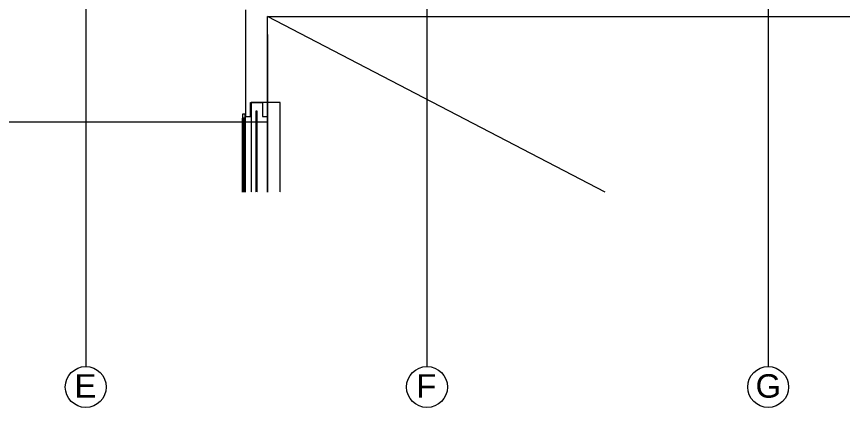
# Model space of a CAD drawing. Header units: millimetres. Extents: x -1578195 to 622687, y -255792 to 391308.
# Drawn here: x -1490784 to -1466575, y 54299 to 65766 of the extents above; entities that cross this region are included whole.
import ezdxf

# ---------------------------------------------------------------- set-up
doc = ezdxf.new("R2010")
doc.units = ezdxf.units.MM
doc.linetypes.add('Grid Line', pattern=[21, 12, -3, 3, -3])
doc.linetypes.add('Overhead', pattern=[1.8, 1.2, -0.6])
for name, color, linetype, lineweight in [('A-010-M_LINE', 90, 'Continuous', 5), ('A-010-M_LINE_Over', 1, 'Overhead', 5), ('A-200-M_WALL_INT', 2, 'Continuous', 9), ('A-230-M_FLOOR', 192, 'Continuous', 18), ('A-314-M_WINDOW', 151, 'Continuous', 5), ('A-770-MH_FFE_SA', 91, 'Overhead', 5), ('Z-030-M_GRID', 191, 'Continuous', 5), ('Z-033_T_GRIDREF', 31, 'Continuous', 5)]:
    doc.layers.add(name, color=color, linetype=linetype, lineweight=lineweight)
doc.styles.add('Arial_2', font='arial.ttf', dxfattribs={"height": 1.967066})

# ---------------------------------------------------------------- blocks, each defined once
blk = doc.blocks.new('0291')
at = {"layer": 'A-314-M_WINDOW'}
h = blk.add_hatch(dxfattribs=at)
h.set_pattern_fill('FP_8', color=1, angle=90, style=0, pattern_type=2)
h.set_pattern_definition([(216.87, (508, 1270), (3809.99546, 2540.0068), [635, -5715]), (206.565, (1270, 889), (-1270.001, -1269.9996), [1419.903, -1419.903]), (198.435, (1270, 254), (-2539.9978, -1270.0027), [803.219, -3212.874])])
h.paths.add_polyline_path([(51442, 99526), (51522, 99526), (51522, 99646), (51442, 99646)], flags=0)
at = {"layer": 'A-010-M_LINE', "color": 1}
blk.add_line((62073, 97356), (52177, 102506), dxfattribs=at)
at = {"layer": 'A-010-M_LINE', "color": 1, "linetype": 'Overhead'}
blk.add_line((3000, 99421), (52175, 99421), dxfattribs=at)
at = {"layer": 'A-010-M_LINE_Over', "color": 1}
blk.add_line((52175, 101981), (52175, 97356), dxfattribs=at)
at = {"layer": 'A-200-M_WALL_INT', "color": 1}
for p, q in [((51527, 102706), (51527, 99576)), ((52177, 99576), (52177, 102506)), ((52177, 102506), (70075, 102506)), ((51675, 99576), (51675, 99986)), ((51675, 99986), (52025, 99986)), ((52025, 99986), (52025, 99576)), ((51527, 99576), (51675, 99576)), ((52025, 99576), (52177, 99576))]:
    blk.add_line(p, q, dxfattribs=at)
at = {"layer": 'A-230-M_FLOOR', "color": 1}
for p, q in [((51527, 97356), (51527, 99576)), ((52175, 97356), (52175, 99576))]:
    blk.add_line(p, q, dxfattribs=at)
at = {"layer": 'A-314-M_WINDOW', "color": 1, "lineweight": 18}
for p, q in [((51522, 99646), (51442, 99646)), ((51442, 99646), (51442, 99526)), ((51442, 99526), (51522, 99526)), ((51470, 99526), (51470, 97356)), ((51495, 99526), (51470, 99526)), ((51495, 97356), (51495, 99526)), ((51522, 99526), (51522, 99646))]:
    blk.add_line(p, q, dxfattribs=at)
at = {"layer": 'A-314-M_WINDOW', "color": 1}
for p, q in [((51442, 97356), (51442, 99526)), ((51522, 99526), (51522, 97356))]:
    blk.add_line(p, q, dxfattribs=at)
at = {"layer": 'A-770-MH_FFE_SA', "color": 1}
for p, q in [((51700, 99980), (51700, 97356)), ((52550, 99980), (51700, 99980)), ((52550, 97356), (52550, 99980)), ((51870, 99730), (51830, 99730)), ((51830, 99730), (51830, 97356)), ((51870, 97356), (51870, 99730))]:
    blk.add_line(p, q, dxfattribs=at)
at = {"layer": 'Z-030-M_GRID', "color": 1, "linetype": 'Grid Line'}
for p, q in [((46850, 148869), (46850, 92240)), ((56850, 148869), (56850, 92240)), ((66850, 148869), (66850, 92240))]:
    blk.add_line(p, q, dxfattribs=at)
at = {"layer": 'Z-033_T_GRIDREF', "color": 1}
for centre in [(46850, 91640), (56850, 91640), (66850, 91640)]:
    blk.add_circle(centre, 600, dxfattribs=at)
at = {"layer": 'Z-033_T_GRIDREF', "color": 1, "style": 'Arial_2'}
for s, p in [('E', (46518, 91327)), ('F', (56539, 91327)), ('G', (66481, 91327))]:
    blk.add_text(s, height=688, dxfattribs=at).set_placement(p)

msp = doc.modelspace()

# ---------------------------------------------------------------- block references
msp.add_blockref('0291', (-1535603.6, -36740.4))

doc.saveas('drawing.dxf')
